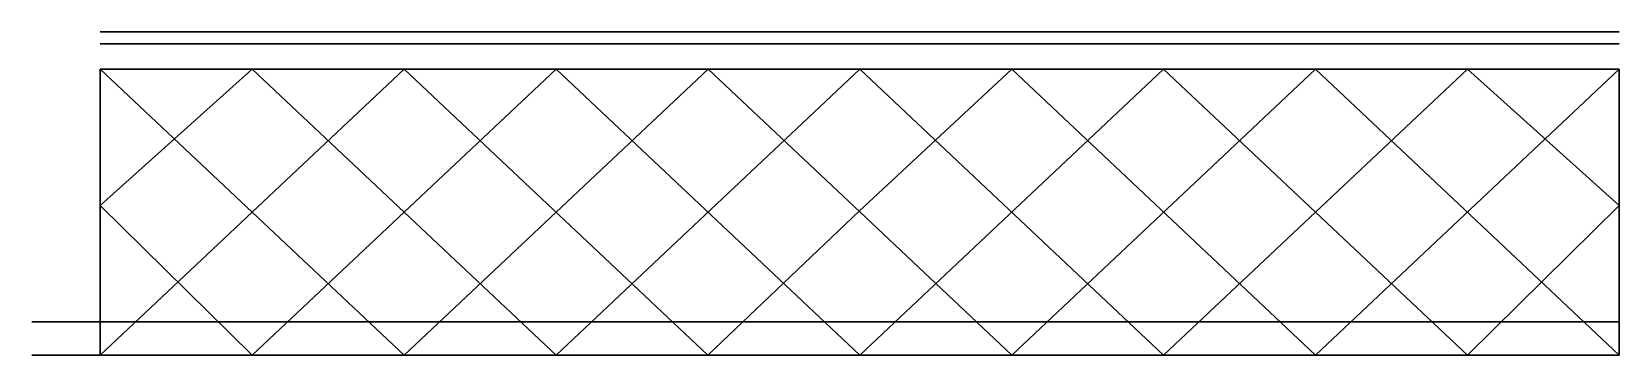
# Model space of a CAD drawing. Header units: millimetres. Extents: x -1222545 to -157688, y -208756 to 214433.
# Drawn here: x -1213495 to -1178745, y 159874 to 166943 of the extents above; entities that cross this region are included whole.
import ezdxf

# ---------------------------------------------------------------- set-up
doc = ezdxf.new("R2010")
doc.units = ezdxf.units.MM
for name, color, linetype, lineweight in [('t1p-12', 1, 'Continuous', 30), ('t2p-20', 2, 'Continuous', 30), ('t2p-20bis', 3, 'Continuous', 30), ('t2p-24', 4, 'Continuous', 30), ('t2p-25', 5, 'Continuous', 30), ('t3p-28', 6, 'Continuous', 30), ('t4p-36', 135, 'Continuous', 30), ('tDT1', 1, 'Continuous', 30), ('tDT2', 2, 'Continuous', 30), ('tDT3', 4, 'Continuous', 30), ('tDT4', 6, 'Continuous', 30), ('tDT5', 30, 'Continuous', 30), ('tDU1', 5, 'Continuous', 30), ('tDU2', 244, 'Continuous', 30), ('tDU3', 214, 'Continuous', 30), ('tDU4', 211, 'Continuous', 30), ('tDU5', 3, 'Continuous', 30), ('tHf1', 2, 'Continuous', 30), ('tHf2', 3, 'Continuous', 30), ('tHf3', 6, 'Continuous', 30), ('tHf4', 7, 'Continuous', 30), ('tHf5', 113, 'Continuous', 30), ('tHs6', 192, 'Continuous', 30), ('tHs7', 115, 'Continuous', 30), ('tHs8', 7, 'Continuous', 30), ('tLf1', 1, 'Continuous', 30), ('tLf2', 30, 'Continuous', 30), ('tLf3', 5, 'Continuous', 30), ('tLf4', 8, 'Continuous', 30), ('tLs5', 94, 'Continuous', 30), ('tLs6', 14, 'Continuous', 30), ('tLs7', 159, 'Continuous', 30), ('tLs8', 132, 'Continuous', 30), ('tLs9', 23, 'Continuous', 30), ('tM1', 2, 'Continuous', 30), ('tM2', 20, 'Continuous', 30), ('tXf1', 4, 'Continuous', 30), ('tXf2', 55, 'Continuous', 30), ('tXs3', 61, 'Continuous', 30), ('tXs4', 180, 'Continuous', 30), ('tXs5', 40, 'Continuous', 30)]:
    doc.layers.add(name, color=color, linetype=linetype, lineweight=lineweight)

msp = doc.modelspace()

# ---------------------------------------------------------------- linework, layer by layer
at = {"layer": 't1p-12', "color": 7}
for p, q in [((-1211995, 166124), (-1206064, 166124)), ((-1211995, 166124, -5000), (-1206064, 166124, -5000)), ((-1191324, 166124), (-1182491, 166124)), ((-1191324, 166124, -5000), (-1182491, 166124, -5000))]:
    msp.add_line(p, q, dxfattribs=at)
at = {"layer": 't2p-20', "color": 7}
for p, q in [((-1182491, 166124), (-1178745, 166124)), ((-1182491, 166124, -5000), (-1178745, 166124, -5000))]:
    msp.add_line(p, q, dxfattribs=at)
at = {"layer": 't2p-20bis', "color": 7}
for p, q in [((-1182265, 159874), (-1180678, 159874)), ((-1182265, 159874, -5000), (-1180678, 159874, -5000))]:
    msp.add_line(p, q, dxfattribs=at)
at = {"layer": 't2p-24', "color": 7}
for p, q in [((-1206064, 166124), (-1191324, 166124)), ((-1206064, 166124, -5000), (-1191324, 166124, -5000))]:
    msp.add_line(p, q, dxfattribs=at)
at = {"layer": 't2p-25', "color": 7}
for p, q in [((-1211995, 159874), (-1182265, 159874)), ((-1211995, 159874, -5000), (-1182265, 159874, -5000))]:
    msp.add_line(p, q, dxfattribs=at)
at = {"layer": 't3p-28', "color": 7}
for p, q in [((-1180678, 159874), (-1179920, 159874)), ((-1180678, 159874, -5000), (-1179920, 159874, -5000))]:
    msp.add_line(p, q, dxfattribs=at)
at = {"layer": 't4p-36', "color": 7}
for p, q in [((-1179920, 159874), (-1178745, 159874)), ((-1179920, 159874, -5000), (-1178745, 159874, -5000))]:
    msp.add_line(p, q, dxfattribs=at)
at = {"layer": 'tDT1', "color": 7}
for p, q in [((-1185391, 166124), (-1178745, 159874)), ((-1185391, 166124, -5000), (-1178745, 159874, -5000)), ((-1182068, 166124), (-1178745, 163148)), ((-1182068, 166124, -5000), (-1178745, 163148, -5000))]:
    msp.add_line(p, q, dxfattribs=at)
at = {"layer": 'tDT2', "color": 7}
for p, q in [((-1188718, 166124), (-1182068, 159874)), ((-1188718, 166124, -5000), (-1182068, 159874, -5000))]:
    msp.add_line(p, q, dxfattribs=at)
at = {"layer": 'tDT3', "color": 7}
for p, q in [((-1192041, 166124), (-1185393, 159874)), ((-1192041, 166124, -5000), (-1185393, 159874, -5000))]:
    msp.add_line(p, q, dxfattribs=at)
at = {"layer": 'tDT4', "color": 7}
for p, q in [((-1211995, 163148), (-1208668, 166124)), ((-1211995, 159874), (-1205341, 166124)), ((-1211995, 163148, -5000), (-1208668, 166124, -5000)), ((-1211995, 159874, -5000), (-1205341, 166124, -5000)), ((-1195368, 166124), (-1188718, 159874)), ((-1195368, 166124, -5000), (-1188718, 159874, -5000))]:
    msp.add_line(p, q, dxfattribs=at)
at = {"layer": 'tDT5', "color": 7}
for p, q in [((-1208668, 159874), (-1202018, 166124)), ((-1208668, 159874, -5000), (-1202018, 166124, -5000)), ((-1205343, 159874), (-1198690, 166124)), ((-1205343, 159874, -5000), (-1198690, 166124, -5000)), ((-1202018, 159874), (-1195368, 166124)), ((-1202018, 159874, -5000), (-1195368, 166124, -5000)), ((-1198693, 159874), (-1195384, 163022)), ((-1198693, 159874, -5000), (-1195384, 163022, -5000)), ((-1195367, 163006), (-1192043, 159874)), ((-1195367, 163006, -5000), (-1192043, 159874, -5000))]:
    msp.add_line(p, q, dxfattribs=at)
at = {"layer": 'tDU1', "color": 7}
for p, q in [((-1185393, 159874), (-1178745, 166124)), ((-1185393, 159874, -5000), (-1178745, 166124, -5000)), ((-1182068, 159874), (-1178745, 163148)), ((-1182068, 159874, -5000), (-1178745, 163148, -5000))]:
    msp.add_line(p, q, dxfattribs=at)
at = {"layer": 'tDU2', "color": 7}
for p, q in [((-1188718, 159874), (-1182068, 166124)), ((-1188718, 159874, -5000), (-1182068, 166124, -5000))]:
    msp.add_line(p, q, dxfattribs=at)
at = {"layer": 'tDU3', "color": 7}
for p, q in [((-1192043, 159874), (-1185391, 166124)), ((-1192043, 159874, -5000), (-1185391, 166124, -5000))]:
    msp.add_line(p, q, dxfattribs=at)
at = {"layer": 'tDU4', "color": 7}
for p, q in [((-1211995, 166124), (-1205343, 159874)), ((-1211995, 166124, -5000), (-1205343, 159874, -5000)), ((-1195368, 159874), (-1188718, 166124)), ((-1195368, 159874, -5000), (-1188718, 166124, -5000)), ((-1211995, 163148), (-1208668, 159874)), ((-1211995, 163148, -5000), (-1208668, 159874, -5000))]:
    msp.add_line(p, q, dxfattribs=at)
at = {"layer": 'tDU5', "color": 7}
for p, q in [((-1208668, 166124), (-1202018, 159874)), ((-1208668, 166124, -5000), (-1202018, 159874, -5000)), ((-1205341, 166124), (-1198693, 159874)), ((-1205341, 166124, -5000), (-1198693, 159874, -5000)), ((-1202018, 166124), (-1195368, 159874)), ((-1202018, 166124, -5000), (-1195368, 159874, -5000)), ((-1198690, 166124), (-1195367, 163006)), ((-1198690, 166124, -5000), (-1195367, 163006, -5000)), ((-1195384, 163022), (-1192041, 166124)), ((-1195384, 163022, -5000), (-1192041, 166124, -5000))]:
    msp.add_line(p, q, dxfattribs=at)
at = {"layer": 'tHf1', "color": 7, "extrusion": (4.24248e-16, 1, -2.22045e-16)}
for p, q in [((-1211995, 159874, -5000), (-1211995, 159874)), ((-1208668, 159874, -5000), (-1208668, 159874)), ((-1205343, 159874, -5000), (-1205343, 159874)), ((-1202018, 159874, -5000), (-1202018, 159874)), ((-1198693, 159874, -5000), (-1198693, 159874)), ((-1195368, 159874, -5000), (-1195368, 159874)), ((-1192043, 159874, -5000), (-1192043, 159874)), ((-1188718, 159874, -5000), (-1188718, 159874)), ((-1185393, 159874, -5000), (-1185393, 159874)), ((-1182068, 159874, -5000), (-1182068, 159874)), ((-1178745, 159874, -5000), (-1178745, 159874))]:
    msp.add_line(p, q, dxfattribs=at)
at = {"layer": 'tHf2', "color": 7, "extrusion": (4.24248e-16, 1, -2.22045e-16)}
for p, q in [((-1210332, 159874, -3260), (-1210332, 159874, -1740)), ((-1207005, 159874, -3260), (-1207005, 159874, -1740)), ((-1203680, 159874, -3260), (-1203680, 159874, -1740)), ((-1200355, 159874, -3260), (-1200355, 159874, -1740)), ((-1197030, 159874, -3260), (-1197030, 159874, -1740)), ((-1193705, 159874, -3260), (-1193705, 159874, -1740)), ((-1190380, 159874, -3260), (-1190380, 159874, -1740)), ((-1187055, 159874, -3260), (-1187055, 159874, -1740)), ((-1183730, 159874, -3260), (-1183730, 159874, -1740)), ((-1180406, 159874, -3260), (-1180406, 159874, -1740))]:
    msp.add_line(p, q, dxfattribs=at)
at = {"layer": 'tHf3', "color": 7, "extrusion": (4.24248e-16, 1, -2.22045e-16)}
for p, q in [((-1211995, 160606, -3260), (-1211995, 160606, -1740)), ((-1208668, 160606, -3260), (-1208668, 160606, -1740)), ((-1205343, 160606, -3260), (-1205343, 160606, -1740)), ((-1202018, 160606, -3260), (-1202018, 160606, -1740)), ((-1198693, 160606, -3260), (-1198693, 160606, -1740)), ((-1195368, 160606, -3260), (-1195368, 160606, -1740)), ((-1192043, 160606, -3260), (-1192043, 160606, -1740)), ((-1188718, 160606, -3260), (-1188718, 160606, -1740)), ((-1185393, 160606, -3260), (-1185393, 160606, -1740)), ((-1182068, 160606, -3260), (-1182068, 160606, -1740)), ((-1178745, 160606, -3260), (-1178745, 160606, -1740))]:
    msp.add_line(p, q, dxfattribs=at)
at = {"layer": 'tHf4', "color": 7, "extrusion": (4.24248e-16, 1, -2.22045e-16)}
for p, q in [((-1210219, 160606, -3260), (-1210219, 160606, -1740)), ((-1207005, 160606, -3260), (-1207005, 160606, -1740)), ((-1203680, 160606, -3260), (-1203680, 160606, -1740)), ((-1200355, 160606, -3260), (-1200355, 160606, -1740)), ((-1197030, 160606, -3260), (-1197030, 160606, -1740)), ((-1193705, 160606, -3260), (-1193705, 160606, -1740)), ((-1190380, 160606, -3260), (-1190380, 160606, -1740)), ((-1187055, 160606, -3260), (-1187055, 160606, -1740)), ((-1183730, 160606, -3260), (-1183730, 160606, -1740)), ((-1180519, 160606, -3260), (-1180519, 160606, -1740))]:
    msp.add_line(p, q, dxfattribs=at)
at = {"layer": 'tHf5', "color": 7, "extrusion": (4.24248e-16, 1, -2.22045e-16)}
for p, q in [((-1211995, 160606, -5000), (-1211995, 160606, -3260)), ((-1211995, 160606, -1740), (-1211995, 160606)), ((-1178745, 160606, -5000), (-1178745, 160606, -3260)), ((-1178745, 160606, -1740), (-1178745, 160606))]:
    msp.add_line(p, q, dxfattribs=at)
at = {"layer": 'tHs6', "color": 5, "extrusion": (0, 1, -2.22045e-16)}
for p, q in [((-1211995, 166683), (-1211995, 166683, -5003)), ((-1208668, 166683), (-1208668, 166683, -5003)), ((-1205341, 166683), (-1205341, 166683, -5003)), ((-1202018, 166683), (-1202018, 166683, -5003)), ((-1198690, 166683), (-1198690, 166683, -5003)), ((-1195368, 166683), (-1195368, 166683, -5003)), ((-1192041, 166683), (-1192041, 166683, -5003)), ((-1188718, 166683), (-1188718, 166683, -5003)), ((-1185391, 166683), (-1185391, 166683, -5003)), ((-1182068, 166683), (-1182068, 166683, -5003)), ((-1178748, 166683, -5003), (-1178745, 166683))]:
    msp.add_line(p, q, dxfattribs=at)
at = {"layer": 'tHs7', "color": 5, "extrusion": (0, 1, -2.22045e-16)}
for p, q in [((-1211995, 166943), (-1211995, 166943, -5003)), ((-1208668, 166943), (-1208668, 166943, -5003)), ((-1205341, 166943), (-1205341, 166943, -5003)), ((-1202018, 166943), (-1202018, 166943, -5003)), ((-1198690, 166943), (-1198690, 166943, -5003)), ((-1195368, 166943), (-1195368, 166943, -5003)), ((-1192041, 166943), (-1192041, 166943, -5003)), ((-1188718, 166943), (-1188718, 166943, -5003)), ((-1185391, 166943), (-1185391, 166943, -5003)), ((-1182068, 166943), (-1182068, 166943, -5003)), ((-1178748, 166943, -5003), (-1178745, 166943))]:
    msp.add_line(p, q, dxfattribs=at)
at = {"layer": 'tHs8', "color": 1, "extrusion": (0, -1, 2.22045e-16)}
for p, q in [((-1211995, 166683, -5003), (-1211995, 166683, -6568)), ((-1211995, 166683), (-1211995, 166683, 1565)), ((-1208668, 166683, -5003), (-1208668, 166683, -6568)), ((-1208668, 166683), (-1208668, 166683, 1565)), ((-1205345, 166683, -5003), (-1205345, 166683, -6568)), ((-1205345, 166683), (-1205345, 166683, 1565)), ((-1202018, 166683, -5003), (-1202018, 166683, -6568)), ((-1202018, 166683), (-1202018, 166683, 1565)), ((-1198695, 166683, -5003), (-1198695, 166683, -6568)), ((-1198695, 166683), (-1198695, 166683, 1565)), ((-1195368, 166683, -5003), (-1195368, 166683, -6568)), ((-1195368, 166683), (-1195368, 166683, 1565)), ((-1192045, 166683, -5003), (-1192045, 166683, -6568)), ((-1192045, 166683), (-1192045, 166683, 1565)), ((-1188718, 166683, -5003), (-1188718, 166683, -6568)), ((-1188718, 166683), (-1188718, 166683, 1565)), ((-1185395, 166683, -5003), (-1185395, 166683, -6568)), ((-1185395, 166683), (-1185395, 166683, 1565)), ((-1182068, 166683, -5003), (-1182068, 166683, -6568)), ((-1182068, 166683), (-1182068, 166683, 1565)), ((-1178748, 166683, -5003), (-1178748, 166683, -6568)), ((-1178745, 166683), (-1178745, 166683, 1565))]:
    msp.add_line(p, q, dxfattribs=at)
at = {"layer": 'tLf1', "color": 7, "extrusion": (4.24248e-16, 1, -2.22045e-16)}
for p, q in [((-1213495, 159874, -3260), (-1178745, 159874, -3260)), ((-1213495, 159874, -1740), (-1178745, 159874, -1740))]:
    msp.add_line(p, q, dxfattribs=at)
at = {"layer": 'tLf2', "color": 7, "extrusion": (4.24248e-16, 1, -2.22045e-16)}
for p, q in [((-1212445, 160606, -4708), (-1178745, 160606, -4708)), ((-1212445, 160606, -292), (-1178745, 160606, -292))]:
    msp.add_line(p, q, dxfattribs=at)
at = {"layer": 'tLf3', "color": 7, "extrusion": (4.24248e-16, 1, -2.22045e-16)}
for p, q in [((-1213495, 160606, -3260), (-1178745, 160606, -3260)), ((-1213495, 160606, -1740), (-1178745, 160606, -1740))]:
    msp.add_line(p, q, dxfattribs=at)
at = {"layer": 'tLf4', "color": 7, "extrusion": (4.24248e-16, 1, -2.22045e-16)}
for p, q in [((-1212445, 160606, -3566), (-1178745, 160606, -3566)), ((-1212445, 160606, -4046), (-1178745, 160606, -4046)), ((-1212445, 160606, -1434), (-1178745, 160606, -1434)), ((-1212445, 160606, -954), (-1178745, 160606, -954))]:
    msp.add_line(p, q, dxfattribs=at)
at = {"layer": 'tLs5', "color": 5, "extrusion": (0, 1, -2.22045e-16)}
for p, q in [((-1178747, 166683, -4047), (-1211995, 166683, -4047)), ((-1178747, 166683, -2997), (-1211995, 166683, -2997)), ((-1178746, 166683, -1998), (-1211995, 166683, -1998)), ((-1178745, 166683, -948), (-1211995, 166683, -948))]:
    msp.add_line(p, q, dxfattribs=at)
at = {"layer": 'tLs6', "color": 5, "extrusion": (0, 1, -2.22045e-16)}
msp.add_line((-1178746, 166943, -2502), (-1211995, 166943, -2502), dxfattribs=at)
at = {"layer": 'tLs7', "color": 5, "extrusion": (0, 1, -2.22045e-16)}
for p, q in [((-1178747, 166943, -2802), (-1211995, 166943, -2802)), ((-1178747, 166943, -3094), (-1211995, 166943, -3094)), ((-1178747, 166943, -3386), (-1211995, 166943, -3386)), ((-1178747, 166943, -3678), (-1211995, 166943, -3678)), ((-1178747, 166943, -3971), (-1211995, 166943, -3971)), ((-1178747, 166943, -4263), (-1211995, 166943, -4263)), ((-1178748, 166943, -4555), (-1211995, 166943, -4555)), ((-1178746, 166943, -2201), (-1211995, 166943, -2201)), ((-1178746, 166943, -1909), (-1211995, 166943, -1909)), ((-1178746, 166943, -1617), (-1211995, 166943, -1617)), ((-1178746, 166943, -1325), (-1211995, 166943, -1325)), ((-1178745, 166943, -1033), (-1211995, 166943, -1033)), ((-1178745, 166943, -741), (-1211995, 166943, -741)), ((-1178745, 166943, -449), (-1211995, 166943, -449))]:
    msp.add_line(p, q, dxfattribs=at)
at = {"layer": 'tLs8', "color": 1, "extrusion": (0, 1, -2.22045e-16)}
for p, q in [((-1178748, 166943, -4788), (-1211995, 166943, -4788)), ((-1178745, 166943, -214), (-1211995, 166943, -214))]:
    msp.add_line(p, q, dxfattribs=at)
at = {"layer": 'tLs9', "color": 1, "extrusion": (0, -1, 2.22045e-16)}
for p, q in [((-1211995, 166943, 1565), (-1178745, 166943, 1565)), ((-1178748, 166943, -6568), (-1211995, 166943, -6568))]:
    msp.add_line(p, q, dxfattribs=at)
at = {"layer": 'tM1', "color": 7}
for p, q in [((-1211995, 159874), (-1211995, 166124)), ((-1211995, 159874, -5000), (-1211995, 166124, -5000))]:
    msp.add_line(p, q, dxfattribs=at)
at = {"layer": 'tM2', "color": 7}
for p, q in [((-1178745, 166124), (-1178745, 159874)), ((-1178745, 166124, -5000), (-1178745, 159874, -5000))]:
    msp.add_line(p, q, dxfattribs=at)
at = {"layer": 'tXf1', "color": 7, "extrusion": (4.24248e-16, 1, -2.22045e-16)}
for p, q in [((-1211995, 159874, -5000), (-1208668, 159874)), ((-1208668, 159874, -5000), (-1211995, 159874)), ((-1208668, 159874), (-1205343, 159874, -5000)), ((-1205343, 159874), (-1208668, 159874, -5000)), ((-1205343, 159874, -5000), (-1202018, 159874)), ((-1202018, 159874, -5000), (-1205343, 159874)), ((-1202018, 159874), (-1198693, 159874, -5000)), ((-1198693, 159874), (-1202018, 159874, -5000)), ((-1198693, 159874, -5000), (-1195368, 159874)), ((-1195368, 159874, -5000), (-1198693, 159874)), ((-1195368, 159874), (-1192043, 159874, -5000)), ((-1192043, 159874), (-1195368, 159874, -5000)), ((-1192043, 159874, -5000), (-1188718, 159874)), ((-1188718, 159874, -5000), (-1192043, 159874)), ((-1188718, 159874), (-1185393, 159874, -5000)), ((-1185393, 159874), (-1188718, 159874, -5000)), ((-1185393, 159874, -5000), (-1182068, 159874)), ((-1182068, 159874, -5000), (-1185393, 159874)), ((-1182068, 159874), (-1178745, 159874, -5000)), ((-1178745, 159874), (-1182068, 159874, -5000))]:
    msp.add_line(p, q, dxfattribs=at)
at = {"layer": 'tXf2', "color": 7, "extrusion": (4.24248e-16, 1, -2.22045e-16)}
for p, q in [((-1211995, 160606, -1740), (-1210219, 160606, -3260)), ((-1210219, 160606, -3260), (-1208668, 160606, -1740)), ((-1208668, 160606, -1740), (-1207005, 160606, -3260)), ((-1207005, 160606, -3260), (-1205343, 160606, -1740)), ((-1205343, 160606, -1740), (-1203680, 160606, -3260)), ((-1203680, 160606, -3260), (-1202018, 160606, -1740)), ((-1202018, 160606, -1740), (-1200355, 160606, -3260)), ((-1200355, 160606, -3260), (-1198693, 160606, -1740)), ((-1198693, 160606, -1740), (-1197030, 160606, -3260)), ((-1197030, 160606, -3260), (-1195368, 160606, -1740)), ((-1195368, 160606, -1740), (-1193705, 160606, -3260)), ((-1193705, 160606, -3260), (-1192043, 160606, -1740)), ((-1192043, 160606, -1740), (-1190380, 160606, -3260)), ((-1190380, 160606, -3260), (-1188718, 160606, -1740)), ((-1188718, 160606, -1740), (-1187055, 160606, -3260)), ((-1187055, 160606, -3260), (-1185393, 160606, -1740)), ((-1185393, 160606, -1740), (-1183730, 160606, -3260)), ((-1183730, 160606, -3260), (-1182068, 160606, -1740)), ((-1182068, 160606, -1740), (-1180519, 160606, -3260)), ((-1180519, 160606, -3260), (-1178745, 160606, -1740))]:
    msp.add_line(p, q, dxfattribs=at)
at = {"layer": 'tXs3', "color": 7, "extrusion": (0, 1, -2.22045e-16)}
for p, q in [((-1211995, 166124, -5003), (-1208668, 166124)), ((-1208668, 166124, -5003), (-1211995, 166124)), ((-1208668, 166124), (-1205341, 166124, -5003)), ((-1205341, 166124), (-1208668, 166124, -5003)), ((-1205341, 166124, -5003), (-1202018, 166124)), ((-1202018, 166124, -5003), (-1205341, 166124)), ((-1202018, 166124), (-1198690, 166124, -5003)), ((-1198690, 166124), (-1202018, 166124, -5003)), ((-1198690, 166124, -5003), (-1195368, 166124)), ((-1195368, 166124, -5003), (-1198690, 166124)), ((-1195368, 166124), (-1192041, 166124, -5003)), ((-1192041, 166124), (-1195368, 166124, -5003)), ((-1192041, 166124, -5003), (-1188718, 166124)), ((-1188718, 166124, -5003), (-1192041, 166124)), ((-1188718, 166124), (-1185391, 166124, -5003)), ((-1185391, 166124), (-1188718, 166124, -5003)), ((-1185391, 166124, -5003), (-1182068, 166124)), ((-1182068, 166124, -5003), (-1185391, 166124)), ((-1182068, 166124), (-1178748, 166124, -5003)), ((-1178745, 166124), (-1182068, 166124, -5003))]:
    msp.add_line(p, q, dxfattribs=at)
at = {"layer": 'tXs4', "color": 1, "extrusion": (0, -1, 2.22045e-16)}
for p, q in [((-1210883, 166943, -6568), (-1210883, 166943, -4790)), ((-1210883, 166943, 1565), (-1210883, 166943, -214)), ((-1209776, 166943, -6568), (-1209776, 166943, -4790)), ((-1209776, 166943, 1565), (-1209776, 166943, -214)), ((-1207560, 166943, -6568), (-1207560, 166943, -4790)), ((-1207560, 166943, 1565), (-1207560, 166943, -214)), ((-1206453, 166943, -6568), (-1206453, 166943, -4790)), ((-1206453, 166943, 1565), (-1206453, 166943, -214)), ((-1204233, 166943, -6568), (-1204233, 166943, -4790)), ((-1204233, 166943, 1565), (-1204233, 166943, -214)), ((-1203126, 166943, -6568), (-1203126, 166943, -4790)), ((-1203126, 166943, 1565), (-1203126, 166943, -214)), ((-1200910, 166943, -6568), (-1200910, 166943, -4790)), ((-1200910, 166943, 1565), (-1200910, 166943, -214)), ((-1199803, 166943, -6568), (-1199803, 166943, -4790)), ((-1199803, 166943, 1565), (-1199803, 166943, -214)), ((-1197583, 166943, -6568), (-1197583, 166943, -4790)), ((-1197583, 166943, 1565), (-1197583, 166943, -214)), ((-1196475, 166943, -6568), (-1196475, 166943, -4790)), ((-1196475, 166943, 1565), (-1196475, 166943, -214)), ((-1194260, 166943, -6568), (-1194260, 166943, -4790)), ((-1194260, 166943, 1565), (-1194260, 166943, -214)), ((-1193153, 166943, -6568), (-1193153, 166943, -4790)), ((-1193153, 166943, 1565), (-1193153, 166943, -214)), ((-1190933, 166943, -6568), (-1190933, 166943, -4790)), ((-1190933, 166943, 1565), (-1190933, 166943, -214)), ((-1189826, 166943, -6568), (-1189826, 166943, -4790)), ((-1189826, 166943, 1565), (-1189826, 166943, -214)), ((-1187610, 166943, -6568), (-1187610, 166943, -4790)), ((-1187610, 166943, 1565), (-1187610, 166943, -214)), ((-1186503, 166943, -6568), (-1186503, 166943, -4790)), ((-1186503, 166943, 1565), (-1186503, 166943, -214)), ((-1184283, 166943, -6568), (-1184283, 166943, -4790)), ((-1184283, 166943, 1565), (-1184283, 166943, -214)), ((-1183176, 166943, -6568), (-1183176, 166943, -4790)), ((-1183176, 166943, 1565), (-1183176, 166943, -214)), ((-1180960, 166943, -6568), (-1180960, 166943, -4790)), ((-1180960, 166943, 1565), (-1180960, 166943, -214)), ((-1179853, 166943, -6568), (-1179853, 166943, -4790)), ((-1179853, 166943, 1565), (-1179853, 166943, -214))]:
    msp.add_line(p, q, dxfattribs=at)
at = {"layer": 'tXs5', "color": 1, "extrusion": (0, -1, 2.22045e-16)}
for p, q in [((-1210883, 166943, -6568), (-1211995, 166943, -5003)), ((-1210883, 166943, 1565), (-1211995, 166943)), ((-1208668, 166943, -5003), (-1209776, 166943, -6568)), ((-1208668, 166943), (-1209776, 166943, 1565)), ((-1207560, 166943, -6568), (-1208668, 166943, -5003)), ((-1207560, 166943, 1565), (-1208668, 166943)), ((-1205345, 166943, -5003), (-1206453, 166943, -6568)), ((-1205345, 166943), (-1206453, 166943, 1565)), ((-1204233, 166943, -6568), (-1205341, 166943, -5003)), ((-1204233, 166943, 1565), (-1205341, 166943)), ((-1202018, 166943, -5003), (-1203126, 166943, -6568)), ((-1202018, 166943), (-1203126, 166943, 1565)), ((-1200910, 166943, -6568), (-1202018, 166943, -5003)), ((-1200910, 166943, 1565), (-1202018, 166943)), ((-1198695, 166943, -5003), (-1199803, 166943, -6568)), ((-1198695, 166943), (-1199803, 166943, 1565)), ((-1197583, 166943, -6568), (-1198690, 166943, -5003)), ((-1197583, 166943, 1565), (-1198690, 166943)), ((-1195368, 166943, -5003), (-1196475, 166943, -6568)), ((-1195368, 166943), (-1196475, 166943, 1565)), ((-1194260, 166943, -6568), (-1195368, 166943, -5003)), ((-1194260, 166943, 1565), (-1195368, 166943)), ((-1192045, 166943, -5003), (-1193153, 166943, -6568)), ((-1192045, 166943), (-1193153, 166943, 1565)), ((-1190933, 166943, -6568), (-1192041, 166943, -5003)), ((-1190933, 166943, 1565), (-1192041, 166943)), ((-1188718, 166943, -5003), (-1189826, 166943, -6568)), ((-1188718, 166943), (-1189826, 166943, 1565)), ((-1187610, 166943, -6568), (-1188718, 166943, -5003)), ((-1187610, 166943, 1565), (-1188718, 166943)), ((-1185395, 166943, -5003), (-1186503, 166943, -6568)), ((-1185395, 166943), (-1186503, 166943, 1565)), ((-1184283, 166943, -6568), (-1185391, 166943, -5003)), ((-1184283, 166943, 1565), (-1185391, 166943)), ((-1182068, 166943, -5003), (-1183176, 166943, -6568)), ((-1182068, 166943), (-1183176, 166943, 1565)), ((-1180960, 166943, -6568), (-1182068, 166943, -5003)), ((-1180960, 166943, 1565), (-1182068, 166943)), ((-1178748, 166943, -5003), (-1179853, 166943, -6568)), ((-1178745, 166943), (-1179853, 166943, 1565))]:
    msp.add_line(p, q, dxfattribs=at)

doc.saveas('drawing.dxf')
